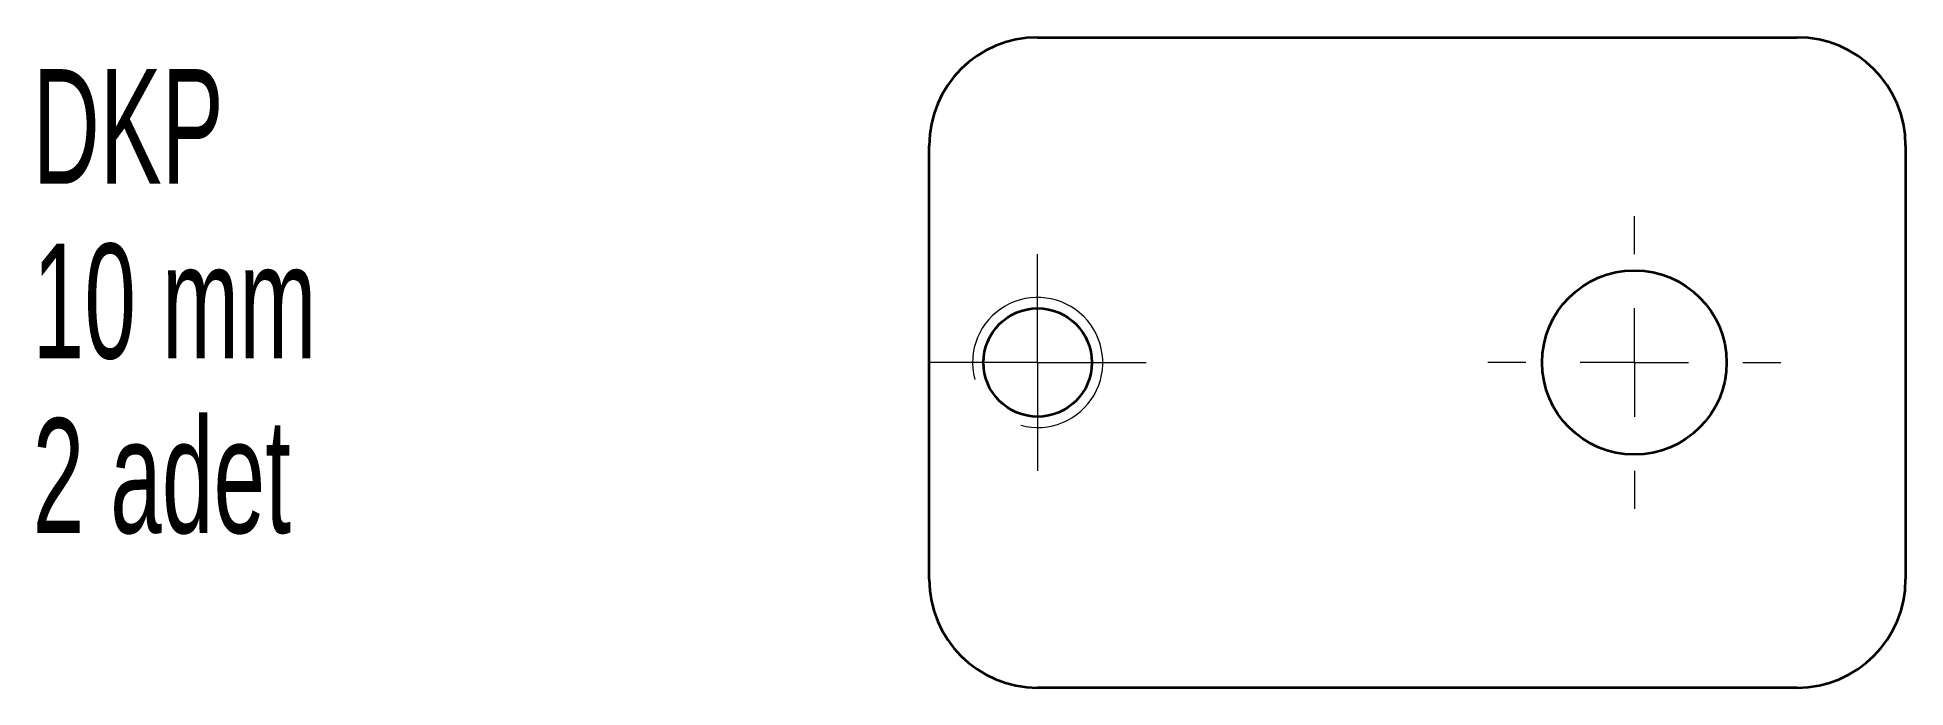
# Model space of a CAD drawing. Header units: millimetres. Extents: x 96 to 182.1, y 87.7 to 117.7.
import ezdxf

# ---------------------------------------------------------------- set-up
doc = ezdxf.new("R2010")
doc.units = ezdxf.units.MM
doc.styles.add('SLDTEXTSTYLE0', font='TXT', dxfattribs={"width": 0.605})

# ---------------------------------------------------------------- blocks, each defined once
blk = doc.blocks.new('SW_CENTERMARKSYMBOL_0')
at = {"color": 0, "linetype": 'Continuous', "lineweight": 18}
for p, q in [((0, 5), (0, 6.75)), ((0, 0), (0, 2.5)), ((-5, 0), (-6.75, 0)), ((0, 0), (-2.5, 0)), ((0, 0), (0, -2.5)), ((0, 0), (2.5, 0)), ((5, 0), (6.75, 0)), ((0, -5), (0, -6.75))]:
    blk.add_line(p, q, dxfattribs=at)
blk = doc.blocks.new('SW_CENTERMARKSYMBOL_1')
at = {"color": 0, "linetype": 'Continuous', "lineweight": 18}
for p, q in [((0, 2.5), (0, 5)), ((0, 0), (0, 2.5)), ((-2.5, 0), (-5, 0)), ((0, 0), (-2.5, 0)), ((0, 0), (0, -2.5)), ((0, 0), (2.5, 0)), ((2.5, 0), (5, 0)), ((0, -2.5), (0, -5))]:
    blk.add_line(p, q, dxfattribs=at)

msp = doc.modelspace()

# ---------------------------------------------------------------- linework, layer by layer
at = {"color": 7, "linetype": 'Continuous', "lineweight": 35}
for p, q in [((142.053, 117.74), (177.053, 117.74)), ((137.053, 92.74), (137.053, 112.74)), ((182.053, 112.74), (182.053, 92.74)), ((177.053, 87.74), (142.053, 87.74))]:
    msp.add_line(p, q, dxfattribs=at)
for centre, radius in [((169.553, 102.74), 4.25), ((142.053, 102.74), 2.5)]:
    msp.add_circle(centre, radius, dxfattribs=at)
for centre, start, end in [((142.053, 112.74), 90, 180), ((177.053, 112.74), 0, 90), ((142.053, 92.74), 180, 270), ((177.053, 92.74), 270, 0)]:
    msp.add_arc(centre, 5, start, end, dxfattribs=at)
at = {"color": 7, "linetype": 'Continuous', "lineweight": 0}
msp.add_arc((142.053, 102.74), 3, 255, 195, dxfattribs=at)

# ---------------------------------------------------------------- block references
at = {"color": 7, "linetype": 'Continuous', "lineweight": 18}
for name, p in [('SW_CENTERMARKSYMBOL_0', (169.553, 102.74)), ('SW_CENTERMARKSYMBOL_1', (142.053, 102.74))]:
    msp.add_blockref(name, p, dxfattribs=at)

# ---------------------------------------------------------------- texts
at = {"color": 7, "linetype": 'Continuous', "lineweight": 0, "char_height": 5.2917, "attachment_point": 1, "style": 'SLDTEXTSTYLE0'}
for s, insert in [('DKP', (95.739, 116.275)), ('10 mm', (95.739, 108.219)), ('2 adet', (95.739, 100.164))]:
    msp.add_mtext(s, dxfattribs=dict(at, insert=insert))

doc.saveas('drawing.dxf')
